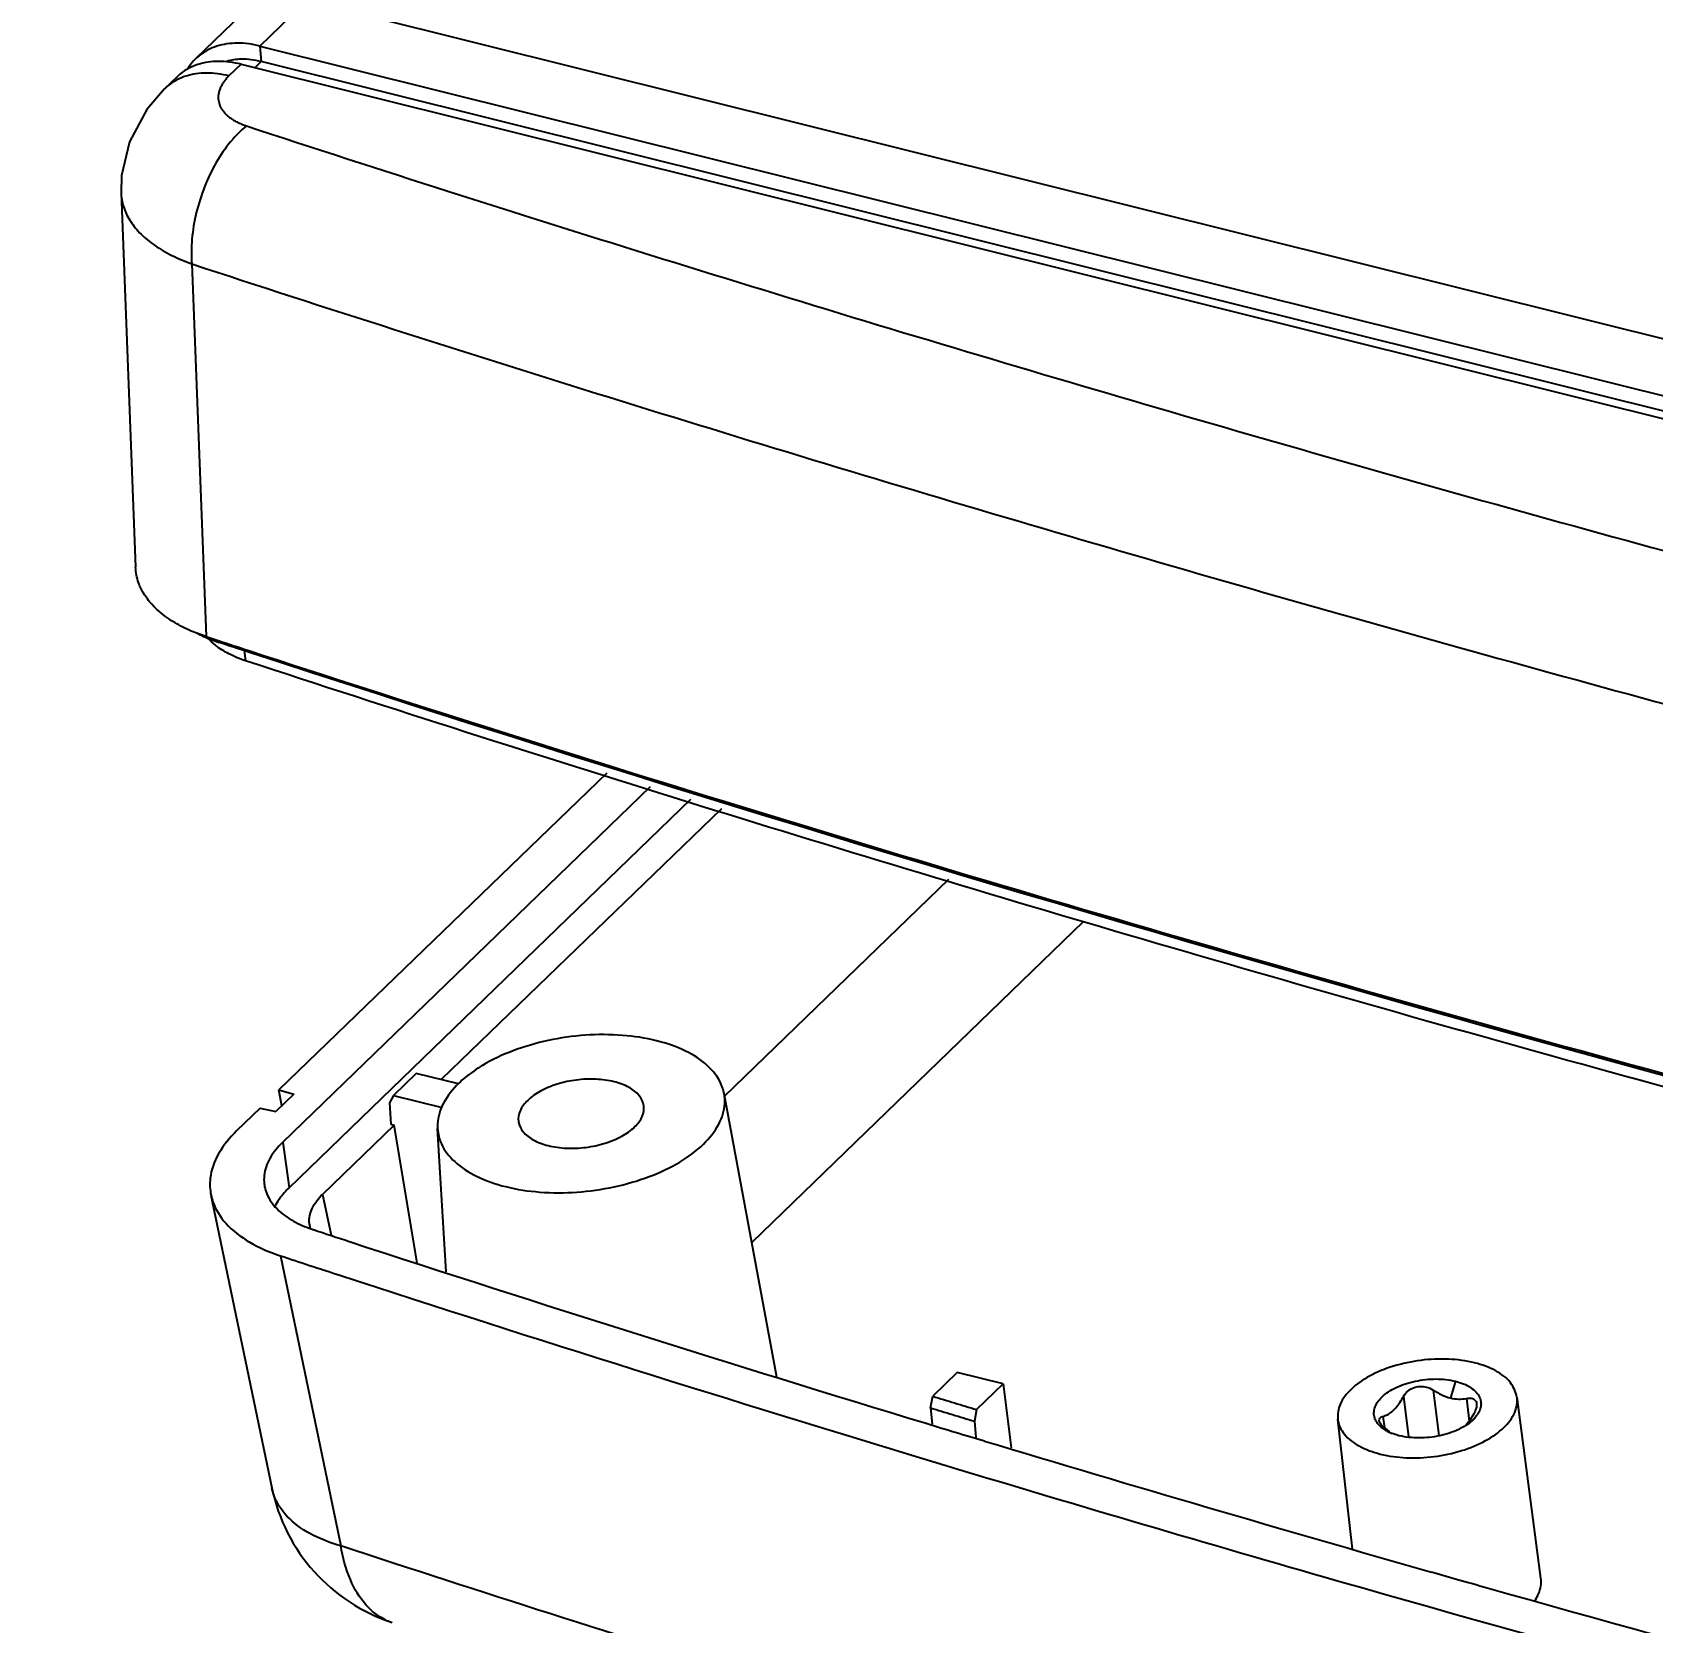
# Model space of a CAD drawing. Header units: millimetres. Extents: x 0 to 4083, y 0 to 1644.
# Drawn here: x 3717.21 to 3757.6, y 1319.23 to 1358.89 of the extents above; entities that cross this region are included whole.
import ezdxf

# ---------------------------------------------------------------- set-up
doc = ezdxf.new("R2010")
doc.units = ezdxf.units.MM
doc.layers.get('0').update_dxf_attribs({"linetype": 'CONTINUOUS'})
doc.layers.get('Defpoints').update_dxf_attribs({"linetype": 'CONTINUOUS'})
doc.layers.add('dim', color=3, linetype='CONTINUOUS', lineweight=9)
doc.styles.add('longtou', font='romand.shx', dxfattribs={"width": 0.8, "bigfont": 'fangsong.shx'})
doc.dimstyles.new('YanXiu', dxfattribs={"dimtxt": 2.5, "dimasz": 2.2, "dimexe": 1, "dimexo": 0, "dimgap": 0.66, "dimtad": 0, "dimzin": 0, "dimdsep": 46, "dimtxsty": 'longtou', "dimblk": 'CLOSEDBLANK', "dimcen": 0, "dimclrd": 3, "dimclre": 3, "dimclrt": 7, "dimadec": 0, "dimazin": 0, "dimtfac": 1, "dimtdec": 4, "dimtofl": 0, "dimtmove": 0, "dimatfit": 3, "dimldrblk": 'CLOSEDBLANK', "dimfxl": 0, "dimtolj": 1, "dimtzin": 0, "dimlwd": 0, "dimlwe": 0, "dimarcsym": 0})

# ---------------------------------------------------------------- blocks, each defined once
blk = doc.blocks.new('u8')
at = {"color": 7, "linetype": 'Continuous'}
for p, q in [((-41.198, 141.837), (-86.393, 98.118)), ((-42.977, 141.484), (-88.173, 97.764)), ((-83.553, 98.988), (-14.956, 81.886)), ((-86.393, 98.118), (-86.356, 97.686)), ((-86.393, 98.118), (-14.104, 80.096)), ((-86.916, 97.613), (-87.251, 97.289)), ((-86.916, 97.613), (-14.627, 79.59)), ((-86.356, 97.686), (-86.532, 97.517)), ((-14.067, 79.664), (-86.356, 97.686)), ((-88.695, 97.259), (-89.033, 96.932)), ((-90.238, 94.046), (-89.836, 83.674)), ((-88.28, 92.08), (-88.059, 86.33)), ((-88.059, 86.33), (-87.883, 81.753)), ((-87.883, 81.753), (-87.522, 81.634)), ((-87.535, 81.593), (-87.542, 81.644)), ((-86.828, 81.368), (-86.789, 81.081)), ((-76.786, 77.972), (-85.866, 69.189)), ((-85.762, 67.741), (-75.575, 77.595)), ((-85.586, 66.481), (-74.456, 77.248)), ((-73.608, 76.984), (-81.369, 69.476)), ((-73.523, 69.021), (-67.314, 75.027)), ((-72.77, 64.963), (-63.569, 73.863)), ((-82.062, 69.649), (-82.694, 69.038)), ((-80.895, 69.358), (-82.062, 69.649)), ((-85.79, 68.747), (-85.866, 69.189)), ((-85.866, 69.189), (-85.456, 69.07)), ((-86.388, 68.683), (-87.037, 68.056)), ((-86.388, 68.683), (-85.951, 68.591)), ((-85.456, 69.07), (-85.951, 68.591)), ((-82.694, 69.038), (-82.806, 68.833)), ((-82.806, 68.833), (-82.768, 68.24)), ((-82.694, 69.038), (-81.342, 68.701)), ((-72.077, 61.234), (-73.535, 69.088)), ((-82.672, 68.216), (-84.658, 66.295)), ((-82.768, 68.24), (-82.672, 68.216)), ((-82.037, 64.403), (-82.672, 68.216)), ((-81.236, 64.148), (-81.472, 68.119)), ((-85.762, 67.741), (-85.586, 66.481)), ((-87.748, 66.277), (-86.061, 58.162)), ((-84.658, 66.295), (-84.423, 65.162)), ((-85.824, 64.595), (-84.15, 56.553)), ((-67.078, 61.358), (-67.758, 60.7)), ((-65.808, 61.042), (-67.078, 61.358)), ((-66.543, 60.331), (-65.808, 61.042)), ((-65.808, 61.042), (-65.581, 59.272)), ((-53.273, 61.118), (-53.418, 60.654)), ((-67.815, 60.377), (-67.758, 60.7)), ((-54.716, 60.699), (-54.576, 59.576)), ((-53.895, 60.875), (-53.737, 59.61)), ((-52.967, 60.644), (-52.899, 60.012)), ((-50.908, 55.66), (-51.572, 60.674)), ((-67.815, 60.377), (-67.776, 59.925)), ((-66.543, 60.331), (-66.6, 60.008)), ((-55.289, 60.145), (-55.245, 59.826)), ((-67.942, 59.952), (-67.573, 59.84)), ((-67.573, 59.84), (-67.539, 59.83)), ((-66.6, 60.008), (-66.562, 59.563)), ((-56.133, 56.46), (-56.535, 60.068)), ((-66.727, 59.584), (-66.323, 59.462)), ((-86.06, 58.161), (-86.061, 58.161)), ((-53.939, 55.832), (-53.223, 55.628))]:
    blk.add_line(p, q, dxfattribs=at)
blk.add_lwpolyline([(-89.033, 96.932), (-89.529, 96.359), (-90.007, 95.467), (-90.225, 94.526), (-90.238, 94.043)], dxfattribs=at)
for centre, radius, start, end in [((-87.159, 96.72), 1.455, 134.1623, 148.7563), ((-86.89, 96.236), 1.515, 98.8154, 105.947), ((-86.871, 96.106), 1.646, 91.3661, 98.7771), ((-86.172, 85.753), 4.377, 246.8507, 251.8686), ((-78.716, 67.132), 3.119, 129.65, 133.98), ((-84.417, 65.176), 1.747, 144.4213, 146.1816), ((-83.772, 68.787), 3.652, 249.8275, 251.8188), ((-84.327, 65.554), 0.702, 183.9296, 192.1954), ((-84.272, 65.565), 0.758, 192.1499, 196.7172), ((163.642, 821.908), 796.372, 251.889147, 253.094217), ((157.097, 803.635), 777.941, 251.804366, 251.929677), ((162.615, 820.737), 795.911, 251.933958, 253.170765), ((-55.442, 60.755), 0.629, 284.0971, 296.0838), ((-53.318, 60.622), 0.779, 322.4707, 325.6457), ((-55.034, 60.267), 0.512, 211.2366, 212.8808), ((-54.628, 60.737), 1.138, 238.8339, 243.8905), ((-54.583, 60.826), 1.239, 243.8433, 245.3293), ((-54.547, 60.905), 1.325, 245.3481, 248.4031), ((172.652, 851.793), 827.586, 253.216165, 254.109651), ((-54.398, 61.355), 1.8, 254.9644, 256.0046), ((171.144, 848.839), 825.279, 253.257059, 254.033135), ((-81.166, 59.18), 5, 191.7601, 251.8338), ((180.941, 883.469), 861.267, 254.040223, 255.432793), ((181.413, 882.977), 859.977, 254.223987, 255.511634), ((-82.268, 55.843), 1.486, 243.8389, 252.0771)]:
    blk.add_arc(centre, radius, start, end, dxfattribs=at)
for points, start_tangent, end_tangent in [([(-86.393, 98.118), (-87.02, 98.197), (-87.586, 98.11), (-88.057, 97.865), (-88.173, 97.764)], (-0.9703, 0.241905), (-0.717817, -0.696232)), ([(-88.109, 97.605), (-88.58, 97.359), (-88.695, 97.259)], (-0.95217, -0.305569), (-0.717817, -0.696232)), ([(-87.542, 97.691), (-88.109, 97.605)], (-0.999978, -0.006603), (-0.95217, -0.305569)), ([(-86.916, 97.613), (-87.542, 97.691)], (-0.9703, 0.241905), (-0.999978, -0.006603)), ([(-86.356, 97.686), (-86.91, 97.752)], (-0.9703, 0.241905), (-0.999684, -0.025127)), ([(-88.444, 97.281), (-88.915, 97.035), (-89.03, 96.935)], (-0.95217, -0.30557), (-0.717817, -0.696232)), ([(-87.251, 97.289), (-87.877, 97.367), (-88.444, 97.281)], (-0.9703, 0.241905), (-0.95217, -0.30557)), ([(-87.251, 97.289), (-87.323, 97.213), (-87.386, 97.136), (-87.439, 97.057), (-87.481, 96.977), (-87.513, 96.897), (-87.535, 96.816), (-87.546, 96.736), (-87.546, 96.657), (-87.535, 96.578), (-87.514, 96.501), (-87.482, 96.427), (-87.44, 96.354), (-87.387, 96.284), (-87.325, 96.218), (-87.253, 96.155), (-87.172, 96.096), (-87.082, 96.041), (-86.983, 95.99), (-86.877, 95.945), (-86.764, 95.904)], (-0.71875, -0.695268), (0.9502, -0.311641)), ([(-86.764, 95.904), (-87.207, 95.462), (-87.603, 94.888), (-87.925, 94.218), (-88.154, 93.497), (-88.275, 92.769), (-88.28, 92.08)], (-0.780851, -0.624718), (0.081541, -0.99667)), ([(-86.764, 95.904), (-64.365, 88.925), (-41.348, 82.477), (-17.747, 76.572)], (0.950198, -0.311646), (0.973297, -0.229549)), ([(-90.238, 94.043), (-90.236, 94.007), (-90.21, 93.812), (-90.156, 93.621), (-90.076, 93.433), (-89.97, 93.251), (-89.839, 93.074), (-89.683, 92.904), (-89.503, 92.743), (-89.299, 92.589), (-89.074, 92.446), (-88.828, 92.313), (-88.563, 92.191), (-88.28, 92.08)], (0.040846, -0.999165), (0.941485, -0.337054)), ([(-88.28, 92.08), (-65.788, 85.072), (-42.675, 78.598), (-18.976, 72.667)], (0.950198, -0.311646), (0.973297, -0.229549)), ([(-89.616, 82.953), (-89.754, 83.247), (-89.835, 83.674)], (-0.51404, 0.857766), (-0.0417, 0.99913)), ([(-88.293, 81.907), (-88.753, 82.14), (-89.389, 82.648), (-89.616, 82.953)], (-0.918426, 0.395593), (-0.51404, 0.857766)), ([(-87.883, 81.753), (-88.293, 81.907)], (-0.950004, 0.312239), (-0.918426, 0.395593)), ([(-87.893, 81.728), (-87.945, 81.75), (-88.131, 81.84)], (-0.919033, 0.394182), (-0.88934, 0.457246)), ([(-87.625, 81.512), (-87.83, 81.705)], (-0.781573, 0.623814), (-0.665341, 0.746539)), ([(-87.249, 81.272), (-87.625, 81.512)], (-0.888901, 0.458098), (-0.781573, 0.623814)), ([(-86.712, 81.323), (-87.535, 81.593)], (-0.950342, 0.311207), (-0.949996, 0.312263)), ([(-87.522, 81.634), (-86.699, 81.364)], (0.950156, -0.311774), (0.950503, -0.310716)), ([(-86.789, 81.081), (-87.249, 81.272)], (-0.950004, 0.312237), (-0.888901, 0.458098)), ([(-11.225, 60.508), (-28.904, 64.728), (-86.712, 81.323)], (-0.974936, 0.222484), (-0.950342, 0.311207)), ([(-86.699, 81.364), (-73.598, 77.208), (-59.055, 72.88), (-44.262, 68.77), (-29.229, 64.881), (-13.965, 61.216), (-11.527, 60.657)], (0.950503, -0.310716), (0.974942, -0.222458)), ([(-11.296, 60.189), (-37.163, 66.514), (-62.34, 73.481), (-86.789, 81.081)], (-0.974766, 0.223229), (-0.949998, 0.312257)), ([(-75.405, 70.554), (-76.353, 70.703), (-77.378, 70.705), (-78.411, 70.559), (-79.382, 70.274), (-80.225, 69.871), (-80.705, 69.533)], (-0.9703, 0.241905), (-0.769525, -0.638616)), ([(-73.537, 69.088), (-73.623, 69.365), (-73.992, 69.861), (-74.6, 70.266), (-75.405, 70.554)], (-0.183113, 0.983092), (-0.9703, 0.241905)), ([(-80.881, 69.376), (-81.307, 68.824)], (-0.719119, -0.694887), (-0.463676, -0.886005)), ([(-76.581, 69.417), (-77.083, 69.487), (-77.626, 69.465), (-78.156, 69.351), (-78.621, 69.157), (-78.976, 68.901), (-79.186, 68.61), (-79.232, 68.32)], (-0.9703, 0.241905), (0.119106, -0.992882)), ([(-75.758, 68.744), (-75.759, 68.753), (-75.885, 69.031), (-76.168, 69.259), (-76.581, 69.417)], (-0.119106, 0.992882), (-0.9703, 0.241905)), ([(-81.307, 68.824), (-81.472, 68.252), (-81.471, 68.12)], (-0.463676, -0.886005), (0.0641, -0.997943)), ([(-79.585, 66.51), (-78.637, 66.361), (-77.612, 66.359), (-76.579, 66.506), (-75.608, 66.79), (-74.765, 67.193), (-74.109, 67.688), (-73.683, 68.24), (-73.518, 68.812), (-73.537, 69.088)], (0.9703, -0.241905), (-0.183113, 0.983092)), ([(-78.409, 67.648), (-77.907, 67.577), (-77.364, 67.599), (-76.834, 67.713), (-76.369, 67.908), (-76.014, 68.163), (-75.804, 68.454), (-75.758, 68.744)], (0.9703, -0.241905), (-0.119106, 0.992882)), ([(-79.232, 68.32), (-79.231, 68.311), (-79.106, 68.034), (-78.822, 67.805), (-78.409, 67.648)], (0.119106, -0.992882), (0.9703, -0.241905)), ([(-87.037, 68.056), (-87.541, 67.417), (-87.769, 66.74), (-87.747, 66.277)], (-0.718749, -0.695269), (0.199995, -0.979797)), ([(-81.471, 68.12), (-81.367, 67.699), (-80.998, 67.203), (-80.39, 66.798), (-79.585, 66.51)], (0.0641, -0.997943), (0.9703, -0.241905)), ([(-85.762, 67.741), (-86.117, 67.29), (-86.274, 66.821), (-86.274, 66.59), (-86.27, 66.559)], (-0.718749, -0.695269), (0.141457, -0.989944)), ([(-86.27, 66.559), (-86.222, 66.364), (-85.967, 65.945), (-85.521, 65.589), (-85.032, 65.359)], (0.141457, -0.989944), (0.938573, -0.345081)), ([(-85.586, 66.481), (-85.838, 66.192)], (-0.718749, -0.695269), (-0.58173, -0.813382)), ([(-87.747, 66.277), (-87.695, 66.088), (-87.331, 65.491), (-86.686, 64.977), (-85.824, 64.595)], (0.199995, -0.979797), (0.949996, -0.312263)), ([(-85.868, 66.148), (-85.975, 65.964)], (-0.556469, -0.830868), (-0.438404, -0.898778)), ([(-85.027, 65.506), (-84.946, 65.905), (-84.658, 66.295)], (-0.067338, 0.99773), (0.718749, 0.695269)), ([(-84.912, 65.318), (-83.916, 64.991)], (0.949998, -0.312257), (0.950419, -0.310972)), ([(-52.747, 61.627), (-53.465, 61.728), (-54.24, 61.696), (-54.997, 61.533), (-55.662, 61.256), (-56.169, 60.891), (-56.469, 60.475), (-56.535, 60.068)], (-0.9703, 0.241905), (0.108153, -0.994134)), ([(-51.572, 60.674), (-51.573, 60.679), (-51.752, 61.075), (-52.157, 61.402), (-52.747, 61.627)], (-0.130111, 0.991499), (-0.9703, 0.241905)), ([(-55.471, 60.002), (-55.498, 60.053), (-55.536, 60.206), (-55.517, 60.366), (-55.443, 60.525), (-55.316, 60.678), (-54.921, 60.942), (-54.395, 61.119), (-53.817, 61.18), (-53.273, 61.118)], (-0.5185, 0.855078), (0.9703, -0.241905)), ([(-53.273, 61.118), (-52.85, 60.939), (-52.703, 60.815), (-52.608, 60.674), (-52.57, 60.521), (-52.57, 60.469)], (0.9703, -0.241905), (-0.057854, -0.998325)), ([(-67.758, 60.7), (-67.151, 60.515), (-66.543, 60.331)], (0.956583, -0.291461), (0.95704, -0.289957)), ([(-55.359, 59.1), (-54.641, 58.999), (-53.866, 59.031), (-53.109, 59.194), (-52.444, 59.471), (-51.937, 59.836), (-51.637, 60.252), (-51.572, 60.674)], (0.9703, -0.241905), (-0.130111, 0.991499)), ([(-55.165, 60.19), (-55.044, 60.267), (-54.927, 60.382), (-54.817, 60.529), (-54.716, 60.699)], (0.897836, 0.440331), (0.480415, 0.877041)), ([(-54.716, 60.699), (-54.599, 60.844), (-54.44, 60.939), (-54.264, 60.976), (-54.077, 60.956), (-53.895, 60.875)], (0.480415, 0.877041), (0.839817, -0.54287)), ([(-53.895, 60.875), (-53.658, 60.742), (-53.418, 60.654)], (0.839817, -0.54287), (0.9703, -0.241905)), ([(-53.418, 60.654), (-53.193, 60.624), (-52.967, 60.644)], (0.9703, -0.241905), (0.98253, 0.186104)), ([(-52.967, 60.644), (-52.827, 60.645), (-52.737, 60.595), (-52.694, 60.503), (-52.693, 60.494)], (0.98253, 0.186104), (0.119963, -0.992778)), ([(-67.815, 60.377), (-67.208, 60.193), (-66.6, 60.008)], (0.956586, -0.291449), (0.957043, -0.289945)), ([(-55.387, 60.026), (-55.37, 60.098), (-55.289, 60.145)], (-0.08954, 0.995983), (0.969792, 0.243933)), ([(-52.772, 60.214), (-52.88, 60.038), (-52.992, 59.89)], (-0.486034, -0.87394), (-0.660241, -0.751053)), ([(-52.7, 60.148), (-52.79, 60.048), (-52.851, 59.993)], (-0.608877, -0.793264), (-0.766022, -0.642814)), ([(-52.693, 60.494), (-52.705, 60.373), (-52.772, 60.214)], (0.119963, -0.992778), (-0.486034, -0.87394)), ([(-52.57, 60.469), (-52.589, 60.361), (-52.663, 60.201), (-52.675, 60.183)], (-0.057854, -0.998325), (-0.564008, -0.82577)), ([(-67.539, 59.83), (-66.727, 59.584)], (0.956929, -0.290324), (0.957232, -0.289322)), ([(-56.535, 60.068), (-56.533, 60.047), (-56.354, 59.651), (-55.949, 59.325), (-55.359, 59.1)], (0.108153, -0.994134), (0.9703, -0.241905)), ([(-55.217, 59.763), (-55.256, 59.788), (-55.403, 59.912), (-55.463, 59.989)], (-0.855193, 0.518309), (-0.542822, 0.839848)), ([(-55.345, 59.931), (-55.387, 60.023), (-55.387, 60.026)], (-0.593317, 0.804969), (-0.08954, 0.995983)), ([(-55.248, 59.828), (-55.345, 59.931)], (-0.754081, 0.656781), (-0.593317, 0.804969)), ([(-55.094, 59.715), (-55.248, 59.828)], (-0.842542, 0.53863), (-0.754081, 0.656781)), ([(-53.106, 59.824), (-53.185, 59.784), (-53.711, 59.607), (-54.289, 59.547), (-54.833, 59.609)], (-0.883222, -0.468956), (-0.9703, 0.241905)), ([(-52.851, 59.993), (-53.106, 59.824)], (-0.766022, -0.642814), (-0.883222, -0.468956)), ([(-54.864, 59.617), (-55.035, 59.673)], (-0.965748, 0.259482), (-0.929645, 0.368456)), ([(-67.817, 58.914), (-66.601, 58.547)], (0.95715, -0.289592), (0.957601, -0.288098)), ([(-84.15, 56.553), (-85.011, 56.899), (-85.643, 57.382), (-86.008, 57.972), (-86.06, 58.161)], (-0.958513, 0.285049), (-0.200819, 0.979628)), ([(-82.923, 54.51), (-83.45, 54.916), (-83.887, 55.621), (-84.15, 56.553)], (-0.897593, 0.440826), (-0.162607, 0.986691)), ([(33.811, 26.992), (11.439, 31.326), (-12.652, 36.615), (-36.625, 42.557), (-60.819, 49.294), (-84.15, 56.553)], (-0.983867, 0.178903), (-0.950152, 0.311788)), ([(-51.074, 55.045), (-50.973, 55.23), (-50.908, 55.66)], (0.559612, 0.828755), (-0.130098, 0.991501)), ([(-53.223, 55.628), (-52.395, 55.394)], (0.962026, -0.272956), (0.962306, -0.27197))]:
    blk.add_spline(points, degree=3, dxfattribs=dict(at, start_tangent=start_tangent, end_tangent=end_tangent))
blk = doc.blocks.new('_ClosedBlank')
at = {"color": 0, "linetype": 'ByBlock', "lineweight": -2}
for p, q in [((-1, 0.167), (0, 0)), ((-1, 0.167), (-1, -0.167)), ((0, 0), (-1, -0.167))]:
    blk.add_line(p, q, dxfattribs=at)
blk = doc.blocks.new('*D44')
at = {"layer": 'Defpoints', "color": 0}
for p in [(3937.851, 1560.11), (3935.901, 1559.666)]:
    blk.add_point(p, dxfattribs=at)
at = {"layer": 'dim', "color": 3, "lineweight": 5}
blk.add_line((3930.441, 1558.423), (3933.171, 1559.045), dxfattribs=at)
at = {"layer": 'dim', "color": 3, "lineweight": 5, "xscale": 2.8, "yscale": 2.8, "zscale": 2.8, "rotation": 12.82550055500825}
blk.add_blockref('_ClosedBlank', (3935.901, 1559.666), dxfattribs=at)
at = {"layer": 'dim', "color": 7, "insert": (3924.233, 1557.01), "char_height": 3.5, "attachment_point": 5, "rotation": 12.8255, "style": 'longtou'}
blk.add_mtext('∅2.00', dxfattribs=at)

msp = doc.modelspace()

# ---------------------------------------------------------------- block references
at = {"xscale": 0.9, "yscale": 0.9, "zscale": 0.9}
msp.add_blockref('u8', (3800.637, 1270.244), dxfattribs=at)

# ---------------------------------------------------------------- dimensions: what is measured, and where the dimension line sits
at = {"layer": 'dim'}
dim = msp.add_linear_dim(base=(3935.901070317, 1559.666057196), p1=(0, 0), p2=(0, 0), dimstyle='YanXiu', override={"dimtxt": 3.5, "dimasz": 2.8, "dimexe": 0.69965, "dimgap": 0.69965}, dxfattribs=at)
dim.commit()
dim.dimension.update_dxf_attribs({"geometry": '*D44', "text_midpoint": (3924.233305432, 1557.009744497), "dimtype": 160})

doc.saveas('drawing.dxf')
